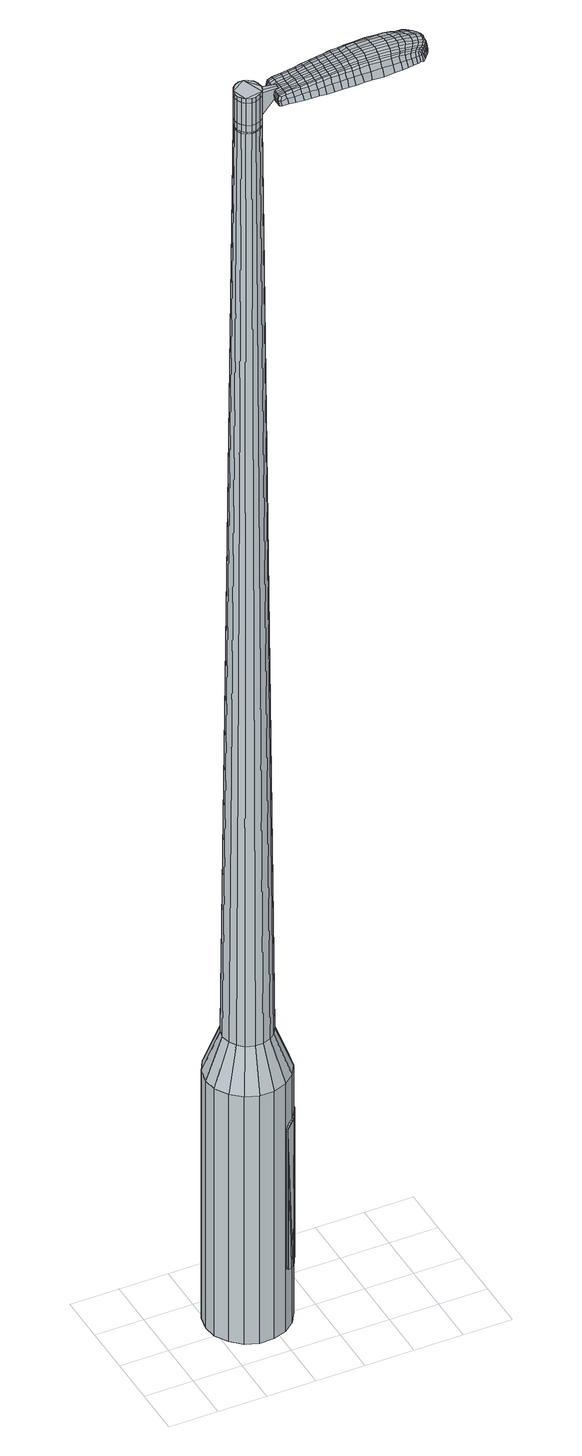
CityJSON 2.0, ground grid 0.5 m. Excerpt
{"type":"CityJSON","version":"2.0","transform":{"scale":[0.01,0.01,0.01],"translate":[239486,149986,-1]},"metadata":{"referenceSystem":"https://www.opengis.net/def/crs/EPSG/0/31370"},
"CityObjects":{
"object1":{"type":"GenericCityObject","attributes":{"cluster":783,"mean_distance_to_centroid":0.34,"new_centroid_x":239486.86,"new_centroid_y":149986.62,"mean_distance_to_camera":12.55,"H1":21.78,"H2":17.63,"Z_final":110.54,"cluster2":-1,"proj_x":239486.76,"proj_y":149993.76,"id_line":24024,"bearing_l":89.21,"distance":7.14,"orientation":"right","G_obj":359.21},"geometry":[{"type":"MultiSurface","lod":"2","boundaries":[[[0,1,2,3]],[[1,4,5,2]],[[4,6,7,5]],[[6,8,9,7]],[[8,10,11,9]],[[10,12,13,11]],[[12,14,15,13]],[[14,16,17,15]],[[16,18,19,17]],[[18,20,21,19]],[[20,22,23,21]],[[22,24,25,23]],[[24,26,27,25]],[[26,28,29,27]],[[28,30,31,29]],[[30,32,33,31]],[[32,34,35,33]],[[34,0,3,35]],[[36,37,38,39]],[[38,40,41,42]],[[41,43,42]],[[42,44,45,46]],[[45,47,46]],[[46,48,49,50]],[[49,51,50]],[[42,46,50,38]],[[50,52,39,38]],[[53,36,39]],[[2,5,7,35]],[[7,9,11,15]],[[11,13,15]],[[15,17,19,23]],[[19,21,23]],[[23,25,27,31]],[[27,29,31]],[[15,23,31,7]],[[31,33,35,7]],[[3,2,35]],[[1,0,54,55]],[[0,34,56,54]],[[34,32,57,56]],[[32,30,58,57]],[[30,28,59,58]],[[28,26,60,59]],[[26,24,61,60]],[[24,22,62,61]],[[22,20,63,62]],[[20,18,64,63]],[[18,16,65,64]],[[16,14,66,65]],[[14,12,67,66]],[[12,10,68,67]],[[10,8,69,68]],[[8,6,70,69]],[[6,4,71,70]],[[4,1,55,71]],[[55,54,72,73]],[[54,56,74,72]],[[56,57,75,74]],[[57,58,76,75]],[[58,59,77,76]],[[59,60,78,77]],[[60,61,79,78]],[[61,62,80,79]],[[62,63,81,80]],[[63,64,82,81]],[[64,65,83,82]],[[65,66,84,83]],[[66,67,85,84]],[[67,68,86,85]],[[68,69,87,86]],[[69,70,88,87]],[[70,71,89,88]],[[71,55,73,89]],[[90,91,92,93]],[[94,95,91,90]],[[96,97,95,94]],[[76,98,97,96]],[[99,100,98,76]],[[101,102,100,99]],[[79,103,102,101]],[[104,105,103,79]],[[81,106,105,104]],[[82,107,106,81]],[[83,108,107,82]],[[84,109,108,83]],[[110,111,109,84]],[[112,113,111,110]],[[114,115,113,112]],[[88,116,115,114]],[[117,118,116,88]],[[93,92,118,117]],[[119,120,121,122]],[[123,119,122,124]],[[125,123,124,126]],[[127,125,126,128]],[[129,127,128,130]],[[131,129,130,132]],[[133,131,132,134]],[[135,133,134,136]],[[137,135,136,138]],[[139,137,138,140]],[[141,139,140,142]],[[143,141,142,144]],[[145,143,144,146]],[[147,145,146,148]],[[149,147,148,150]],[[151,149,150,152]],[[73,72,90,93]],[[72,74,94,90]],[[74,75,96,94]],[[75,76,96]],[[77,99,76]],[[77,78,101,99]],[[78,79,101]],[[80,104,79]],[[80,81,104]],[[85,110,84]],[[85,86,112,110]],[[86,87,114,112]],[[87,88,114]],[[89,117,88]],[[89,73,93,117]],[[153,154,92,91]],[[154,155,118,92]],[[155,116,118]],[[156,115,116]],[[156,157,113,115]],[[157,158,111,113]],[[158,109,111]],[[159,105,106]],[[159,103,105]],[[160,102,103]],[[160,161,100,102]],[[161,98,100]],[[162,97,98]],[[162,163,95,97]],[[163,153,91,95]],[[39,52,151,164]],[[154,153,165,152]],[[53,39,164,120]],[[153,163,121,165]],[[36,53,120,119]],[[163,162,122,121]],[[37,36,119,123]],[[162,98,124,122]],[[38,37,123,125]],[[98,161,126,124]],[[40,38,125,127]],[[161,160,128,126]],[[41,40,127,129]],[[160,103,130,128]],[[43,41,129,131]],[[103,159,132,130]],[[42,43,131,133]],[[159,106,134,132]],[[44,42,133,135]],[[106,107,136,134]],[[45,44,135,137]],[[107,108,138,136]],[[47,45,137,139]],[[108,109,140,138]],[[46,47,139,141]],[[109,158,142,140]],[[48,46,141,143]],[[158,157,144,142]],[[49,48,143,145]],[[157,156,146,144]],[[51,49,145,147]],[[156,116,148,146]],[[50,51,147,149]],[[116,155,150,148]],[[52,50,149,151]],[[155,154,152,150]],[[151,152,166,167]],[[152,165,168,166]],[[165,121,169,168]],[[121,120,170,169]],[[120,164,171,170]],[[164,151,167,171]],[[172,173,174,175]],[[176,172,175,177]],[[172,176,178,179]],[[173,172,179,180]],[[181,182,183,184]],[[185,181,184,186]],[[181,185,187,188]],[[182,181,188,189]],[[190,191,192,193]],[[194,190,193,195]],[[190,194,196,197]],[[191,190,197,198]],[[199,200,201,202]],[[203,199,202,204]],[[199,203,205,206]],[[200,199,206,207]],[[208,209,210,211]],[[212,208,211,213]],[[208,212,214,215]],[[209,208,215,216]],[[217,218,219,220]],[[221,217,220,222]],[[217,221,223,224]],[[218,217,224,225]],[[226,227,228,229]],[[218,226,229,219]],[[226,218,225,230]],[[227,226,230,231]],[[232,233,234,235]],[[227,232,235,228]],[[232,227,231,236]],[[233,232,236,237]],[[238,176,177,239]],[[233,238,239,234]],[[238,233,237,240]],[[176,238,240,178]],[[241,242,243,244]],[[245,241,244,246]],[[241,245,247,248]],[[242,241,248,249]],[[250,251,252,253]],[[242,250,253,243]],[[250,242,249,254]],[[251,250,254,255]],[[256,257,258,259]],[[251,256,259,252]],[[256,251,255,260]],[[257,256,260,261]],[[262,263,264,265]],[[257,262,265,258]],[[262,257,261,266]],[[263,262,266,267]],[[268,173,180,269]],[[263,268,269,264]],[[268,263,267,270]],[[173,268,270,174]],[[271,272,273,274]],[[275,271,274,276]],[[271,275,277,278]],[[272,271,278,279]],[[280,281,282,283]],[[272,280,283,273]],[[280,272,279,284]],[[281,280,284,285]],[[286,287,288,289]],[[281,286,289,282]],[[286,281,285,290]],[[287,286,290,291]],[[292,185,186,293]],[[287,292,293,288]],[[292,287,291,294]],[[185,292,294,187]],[[295,296,297,298]],[[299,295,298,300]],[[295,299,301,302]],[[296,295,302,303]],[[304,305,306,307]],[[296,304,307,297]],[[304,296,303,308]],[[305,304,308,309]],[[310,311,312,313]],[[305,310,313,306]],[[310,305,309,314]],[[311,310,314,315]],[[316,317,318,319]],[[311,316,319,312]],[[316,311,315,320]],[[317,316,320,321]],[[322,182,189,323]],[[317,322,323,318]],[[322,317,321,324]],[[182,322,324,183]],[[325,211,210,326]],[[327,325,326,328]],[[325,327,329,330]],[[211,325,330,213]],[[331,327,328,332]],[[333,331,332,334]],[[331,333,335,336]],[[327,331,336,329]],[[337,333,334,338]],[[339,337,338,340]],[[337,339,341,342]],[[333,337,342,335]],[[343,339,340,344]],[[345,343,344,346]],[[343,345,347,348]],[[339,343,348,341]],[[349,345,346,350]],[[200,349,350,201]],[[349,200,207,351]],[[345,349,351,347]],[[352,353,198,197]],[[354,352,197,196]],[[352,354,355,356]],[[353,352,356,357]],[[358,359,357,356]],[[360,358,356,355]],[[358,360,361,362]],[[359,358,362,363]],[[364,365,363,362]],[[366,364,362,361]],[[364,366,367,368]],[[365,364,368,369]],[[370,371,369,368]],[[372,370,368,367]],[[370,372,205,203]],[[371,370,203,204]],[[373,374,375,376]],[[275,373,376,277]],[[373,275,276,377]],[[374,373,377,378]],[[379,194,195,380]],[[374,379,380,375]],[[379,374,378,381]],[[194,379,381,196]],[[382,383,384,385]],[[221,382,385,223]],[[382,221,222,386]],[[383,382,386,387]],[[388,389,390,391]],[[383,388,391,384]],[[388,383,387,392]],[[389,388,392,393]],[[394,191,198,395]],[[389,394,395,390]],[[394,389,393,396]],[[191,394,396,192]],[[397,398,399,400]],[[179,397,400,180]],[[397,179,178,401]],[[398,397,401,402]],[[403,404,405,406]],[[398,403,406,399]],[[403,398,402,407]],[[404,403,407,408]],[[409,202,201,410]],[[404,409,410,405]],[[409,404,408,411]],[[202,409,411,204]],[[412,413,414,415]],[[184,412,415,186]],[[412,184,183,416]],[[413,412,416,417]],[[418,206,205,419]],[[413,418,419,414]],[[418,413,417,420]],[[206,418,420,207]],[[421,422,423,424]],[[299,421,424,301]],[[421,299,300,425]],[[422,421,425,426]],[[427,212,213,428]],[[422,427,428,423]],[[427,422,426,429]],[[212,427,429,214]],[[430,431,432,433]],[[245,430,433,247]],[[430,245,246,434]],[[431,430,434,435]],[[436,437,438,439]],[[431,436,439,432]],[[436,431,435,440]],[[437,436,440,441]],[[442,209,216,443]],[[437,442,443,438]],[[442,437,441,444]],[[209,442,444,210]],[[445,446,435,434]],[[244,445,434,246]],[[445,244,243,447]],[[446,445,447,448]],[[449,450,441,440]],[[446,449,440,435]],[[449,446,448,451]],[[450,449,451,452]],[[453,326,210,444]],[[450,453,444,441]],[[453,450,452,454]],[[326,453,454,328]],[[455,456,457,458]],[[302,455,458,303]],[[455,302,301,424]],[[456,455,424,423]],[[459,330,329,460]],[[456,459,460,457]],[[459,456,423,428]],[[330,459,428,213]],[[461,462,448,447]],[[253,461,447,243]],[[461,253,252,463]],[[462,461,463,464]],[[465,466,452,451]],[[462,465,451,448]],[[465,462,464,467]],[[466,465,467,468]],[[469,332,328,454]],[[466,469,454,452]],[[469,466,468,470]],[[332,469,470,334]],[[471,472,473,474]],[[308,471,474,309]],[[471,308,303,458]],[[472,471,458,457]],[[475,336,335,476]],[[472,475,476,473]],[[475,472,457,460]],[[336,475,460,329]],[[477,478,464,463]],[[259,477,463,252]],[[477,259,258,479]],[[478,477,479,480]],[[481,482,468,467]],[[478,481,467,464]],[[481,478,480,483]],[[482,481,483,484]],[[485,338,334,470]],[[482,485,470,468]],[[485,482,484,486]],[[338,485,486,340]],[[487,488,489,490]],[[314,487,490,315]],[[487,314,309,474]],[[488,487,474,473]],[[491,342,341,492]],[[488,491,492,489]],[[491,488,473,476]],[[342,491,476,335]],[[493,494,480,479]],[[265,493,479,258]],[[493,265,264,495]],[[494,493,495,496]],[[497,498,484,483]],[[494,497,483,480]],[[497,494,496,499]],[[498,497,499,500]],[[501,344,340,486]],[[498,501,486,484]],[[501,498,500,502]],[[344,501,502,346]],[[503,504,505,506]],[[320,503,506,321]],[[503,320,315,490]],[[504,503,490,489]],[[507,348,347,508]],[[504,507,508,505]],[[507,504,489,492]],[[348,507,492,341]],[[509,510,496,495]],[[269,509,495,264]],[[509,269,180,400]],[[510,509,400,399]],[[511,512,500,499]],[[510,511,499,496]],[[511,510,399,406]],[[512,511,406,405]],[[513,350,346,502]],[[512,513,502,500]],[[513,512,405,410]],[[350,513,410,201]],[[514,515,417,416]],[[324,514,416,183]],[[514,324,321,506]],[[515,514,506,505]],[[516,351,207,420]],[[515,516,420,417]],[[516,515,505,508]],[[351,516,508,347]],[[517,518,378,377]],[[274,517,377,276]],[[517,274,273,519]],[[518,517,519,520]],[[521,354,196,381]],[[518,521,381,378]],[[521,518,520,522]],[[354,521,522,355]],[[523,524,525,526]],[[224,523,526,225]],[[523,224,223,385]],[[524,523,385,384]],[[527,528,529,530]],[[524,527,530,525]],[[527,524,384,391]],[[528,527,391,390]],[[531,353,357,532]],[[528,531,532,529]],[[531,528,390,395]],[[353,531,395,198]],[[533,534,520,519]],[[283,533,519,273]],[[533,283,282,535]],[[534,533,535,536]],[[537,360,355,522]],[[534,537,522,520]],[[537,534,536,538]],[[360,537,538,361]],[[539,540,541,542]],[[230,539,542,231]],[[539,230,225,526]],[[540,539,526,525]],[[543,544,545,546]],[[540,543,546,541]],[[543,540,525,530]],[[544,543,530,529]],[[547,359,363,548]],[[544,547,548,545]],[[547,544,529,532]],[[359,547,532,357]],[[549,550,536,535]],[[289,549,535,282]],[[549,289,288,551]],[[550,549,551,552]],[[553,366,361,538]],[[550,553,538,536]],[[553,550,552,554]],[[366,553,554,367]],[[555,556,557,558]],[[236,555,558,237]],[[555,236,231,542]],[[556,555,542,541]],[[559,560,561,562]],[[556,559,562,557]],[[559,556,541,546]],[[560,559,546,545]],[[563,365,369,564]],[[560,563,564,561]],[[563,560,545,548]],[[365,563,548,363]],[[565,566,552,551]],[[293,565,551,288]],[[565,293,186,415]],[[566,565,415,414]],[[567,372,367,554]],[[566,567,554,552]],[[567,566,414,419]],[[372,567,419,205]],[[568,569,402,401]],[[240,568,401,178]],[[568,240,237,558]],[[569,568,558,557]],[[570,571,408,407]],[[569,570,407,402]],[[570,569,557,562]],[[571,570,562,561]],[[572,371,204,411]],[[571,572,411,408]],[[572,571,561,564]],[[371,572,564,369]],[[573,574,575,576]],[[576,575,577,578]],[[579,577,575,580]],[[580,575,574,581]],[[582,583,584,585]],[[585,584,586,587]],[[588,586,584,589]],[[589,584,583,590]],[[591,592,593,594]],[[594,593,595,596]],[[597,595,593,598]],[[598,593,592,599]],[[600,601,602,603]],[[603,602,604,605]],[[606,604,602,607]],[[607,602,601,608]],[[609,610,611,612]],[[612,611,613,614]],[[615,613,611,616]],[[616,611,610,617]],[[618,619,620,621]],[[621,620,622,623]],[[624,622,620,625]],[[625,620,619,626]],[[627,628,629,630]],[[630,629,619,618]],[[626,619,629,631]],[[631,629,628,632]],[[633,634,635,636]],[[636,635,628,627]],[[632,628,635,637]],[[637,635,634,638]],[[578,577,639,640]],[[640,639,634,633]],[[638,634,639,641]],[[641,639,577,579]],[[642,643,644,645]],[[645,644,646,647]],[[648,646,644,649]],[[649,644,643,650]],[[651,652,653,654]],[[654,653,643,642]],[[650,643,653,655]],[[655,653,652,656]],[[657,658,659,660]],[[660,659,652,651]],[[656,652,659,661]],[[661,659,658,662]],[[663,664,665,666]],[[666,665,658,657]],[[662,658,665,667]],[[667,665,664,668]],[[581,574,669,670]],[[670,669,664,663]],[[668,664,669,671]],[[671,669,574,573]],[[672,673,674,675]],[[675,674,676,677]],[[678,676,674,679]],[[679,674,673,680]],[[681,682,683,684]],[[684,683,673,672]],[[680,673,683,685]],[[685,683,682,686]],[[687,688,689,690]],[[690,689,682,681]],[[686,682,689,691]],[[691,689,688,692]],[[587,586,693,694]],[[694,693,688,687]],[[692,688,693,695]],[[695,693,586,588]],[[696,697,698,699]],[[699,698,700,701]],[[702,700,698,703]],[[703,698,697,704]],[[705,706,707,708]],[[708,707,697,696]],[[704,697,707,709]],[[709,707,706,710]],[[711,712,713,714]],[[714,713,706,705]],[[710,706,713,715]],[[715,713,712,716]],[[717,718,719,720]],[[720,719,712,711]],[[716,712,719,721]],[[721,719,718,722]],[[590,583,723,724]],[[724,723,718,717]],[[722,718,723,725]],[[725,723,583,582]],[[609,612,726,727]],[[727,726,728,729]],[[730,728,726,731]],[[731,726,612,614]],[[729,728,732,733]],[[733,732,734,735]],[[736,734,732,737]],[[737,732,728,730]],[[735,734,738,739]],[[739,738,740,741]],[[742,740,738,743]],[[743,738,734,736]],[[741,740,744,745]],[[745,744,746,747]],[[748,746,744,749]],[[749,744,740,742]],[[747,746,750,751]],[[751,750,601,600]],[[608,601,750,752]],[[752,750,746,748]],[[599,753,754,598]],[[598,754,755,597]],[[756,755,754,757]],[[757,754,753,758]],[[758,759,760,757]],[[757,760,761,756]],[[762,761,760,763]],[[763,760,759,764]],[[764,765,766,763]],[[763,766,767,762]],[[768,767,766,769]],[[769,766,765,770]],[[770,771,772,769]],[[769,772,773,768]],[[606,773,772,604]],[[604,772,771,605]],[[774,775,776,777]],[[777,776,676,678]],[[677,676,776,778]],[[778,776,775,779]],[[596,595,780,781]],[[781,780,775,774]],[[779,775,780,782]],[[782,780,595,597]],[[783,784,785,786]],[[786,785,622,624]],[[623,622,785,787]],[[787,785,784,788]],[[789,790,791,792]],[[792,791,784,783]],[[788,784,791,793]],[[793,791,790,794]],[[599,592,795,796]],[[796,795,790,789]],[[794,790,795,797]],[[797,795,592,591]],[[798,799,800,801]],[[801,800,580,581]],[[579,580,800,802]],[[802,800,799,803]],[[804,805,806,807]],[[807,806,799,798]],[[803,799,806,808]],[[808,806,805,809]],[[600,603,810,811]],[[811,810,805,804]],[[809,805,810,812]],[[812,810,603,605]],[[813,814,815,816]],[[816,815,585,587]],[[582,585,815,817]],[[817,815,814,818]],[[606,607,819,820]],[[820,819,814,813]],[[818,814,819,821]],[[821,819,607,608]],[[822,823,824,825]],[[825,824,700,702]],[[701,700,824,826]],[[826,824,823,827]],[[614,613,828,829]],[[829,828,823,822]],[[827,823,828,830]],[[830,828,613,615]],[[831,832,646,648]],[[647,646,832,833]],[[833,832,834]],[[835,836,837,838]],[[838,837,832,831]],[[834,832,837,839]],[[839,837,836,840]],[[617,610,841,842]],[[842,841,836,835]],[[840,836,841,843]],[[843,841,610,609]],[[834,844,845,833]],[[833,845,645,647]],[[642,645,845,846]],[[845,844,846]],[[840,847,848,839]],[[839,848,844,834]],[[846,844,848,849]],[[849,848,847,850]],[[609,727,851,843]],[[843,851,847,840]],[[850,847,851,852]],[[852,851,727,729]],[[853,854,855,856]],[[856,855,703,704]],[[702,703,855,825]],[[825,855,854,822]],[[730,731,857,858]],[[858,857,854,853]],[[822,854,857,829]],[[829,857,731,614]],[[859,860,846]],[[846,860,654,642]],[[651,654,860,861]],[[861,860,859,862]],[[850,863,864,849]],[[849,864,859,846]],[[862,859,864,865]],[[865,864,863,866]],[[729,733,867,852]],[[852,867,863,850]],[[866,863,867,868]],[[868,867,733,735]],[[869,870,871,872]],[[872,871,709,710]],[[704,709,871,856]],[[856,871,870,853]],[[736,737,873,874]],[[874,873,870,869]],[[853,870,873,858]],[[858,873,737,730]],[[862,875,876,861]],[[861,876,660,651]],[[657,660,876,877]],[[877,876,875,878]],[[866,879,880,865]],[[865,880,875,862]],[[878,875,880,881]],[[881,880,879,882]],[[735,739,883,868]],[[868,883,879,866]],[[882,879,883,884]],[[884,883,739,741]],[[885,886,887,888]],[[888,887,715,716]],[[710,715,887,872]],[[872,887,886,869]],[[742,743,889,890]],[[890,889,886,885]],[[869,886,889,874]],[[874,889,743,736]],[[878,891,892,877]],[[877,892,666,657]],[[663,666,892,893]],[[893,892,891,894]],[[882,895,896,881]],[[881,896,891,878]],[[894,891,896,897]],[[897,896,895,898]],[[741,745,899,884]],[[884,899,895,882]],[[898,895,899,900]],[[900,899,745,747]],[[901,902,903,904]],[[904,903,721,722]],[[716,721,903,888]],[[888,903,902,885]],[[748,749,905,906]],[[906,905,902,901]],[[885,902,905,890]],[[890,905,749,742]],[[894,907,908,893]],[[893,908,670,663]],[[581,670,908,801]],[[801,908,907,798]],[[898,909,910,897]],[[897,910,907,894]],[[798,907,910,807]],[[807,910,909,804]],[[747,751,911,900]],[[900,911,909,898]],[[804,909,911,811]],[[811,911,751,600]],[[818,912,913,817]],[[817,913,725,582]],[[722,725,913,904]],[[904,913,912,901]],[[608,752,914,821]],[[821,914,912,818]],[[901,912,914,906]],[[906,914,752,748]],[[779,915,916,778]],[[778,916,675,677]],[[672,675,916,917]],[[917,916,915,918]],[[597,755,919,782]],[[782,919,915,779]],[[918,915,919,920]],[[920,919,755,756]],[[921,922,923,924]],[[924,923,625,626]],[[624,625,923,786]],[[786,923,922,783]],[[925,926,927,928]],[[928,927,922,921]],[[783,922,927,792]],[[792,927,926,789]],[[758,753,929,930]],[[930,929,926,925]],[[789,926,929,796]],[[796,929,753,599]],[[918,931,932,917]],[[917,932,684,672]],[[681,684,932,933]],[[933,932,931,934]],[[756,761,935,920]],[[920,935,931,918]],[[934,931,935,936]],[[936,935,761,762]],[[937,938,939,940]],[[940,939,631,632]],[[626,631,939,924]],[[924,939,938,921]],[[941,942,943,944]],[[944,943,938,937]],[[921,938,943,928]],[[928,943,942,925]],[[764,759,945,946]],[[946,945,942,941]],[[925,942,945,930]],[[930,945,759,758]],[[934,947,948,933]],[[933,948,690,681]],[[687,690,948,949]],[[949,948,947,950]],[[762,767,951,936]],[[936,951,947,934]],[[950,947,951,952]],[[952,951,767,768]],[[953,954,955,956]],[[956,955,637,638]],[[632,637,955,940]],[[940,955,954,937]],[[957,958,959,960]],[[960,959,954,953]],[[937,954,959,944]],[[944,959,958,941]],[[770,765,961,962]],[[962,961,958,957]],[[941,958,961,946]],[[946,961,765,764]],[[950,963,964,949]],[[949,964,694,687]],[[587,694,964,816]],[[816,964,963,813]],[[768,773,965,952]],[[952,965,963,950]],[[813,963,965,820]],[[820,965,773,606]],[[803,966,967,802]],[[802,967,641,579]],[[638,641,967,956]],[[956,967,966,953]],[[809,968,969,808]],[[808,969,966,803]],[[953,966,969,960]],[[960,969,968,957]],[[605,771,970,812]],[[812,970,968,809]],[[957,968,970,962]],[[962,970,771,770]],[[573,576,175,174]],[[576,578,177,175]],[[588,589,188,187]],[[589,590,189,188]],[[591,594,193,192]],[[594,596,195,193]],[[615,616,215,214]],[[616,617,216,215]],[[618,621,220,219]],[[621,623,222,220]],[[627,630,229,228]],[[630,618,219,229]],[[633,636,235,234]],[[636,627,228,235]],[[578,640,239,177]],[[640,633,234,239]],[[648,649,248,247]],[[649,650,249,248]],[[650,655,254,249]],[[655,656,255,254]],[[656,661,260,255]],[[661,662,261,260]],[[662,667,266,261]],[[667,668,267,266]],[[668,671,270,267]],[[671,573,174,270]],[[678,679,278,277]],[[679,680,279,278]],[[680,685,284,279]],[[685,686,285,284]],[[686,691,290,285]],[[691,692,291,290]],[[692,695,294,291]],[[695,588,187,294]],[[696,699,298,297]],[[699,701,300,298]],[[705,708,307,306]],[[708,696,297,307]],[[711,714,313,312]],[[714,705,306,313]],[[717,720,319,318]],[[720,711,312,319]],[[590,724,323,189]],[[724,717,318,323]],[[774,777,376,375]],[[777,678,277,376]],[[596,781,380,195]],[[781,774,375,380]],[[623,787,386,222]],[[787,788,387,386]],[[788,793,392,387]],[[793,794,393,392]],[[794,797,396,393]],[[797,591,192,396]],[[701,826,425,300]],[[826,827,426,425]],[[827,830,429,426]],[[830,615,214,429]],[[831,433,432]],[[831,648,247,433]],[[835,838,439,438]],[[838,831,432,439]],[[617,842,443,216]],[[842,835,438,443]],[[971,972,973,974]],[[975,976,974,973]],[[977,978,979,980]],[[981,982,983,984]],[[972,985,986,973]],[[987,975,973,986]],[[988,977,980,989]],[[990,991,982,981]],[[985,992,993,986]],[[993,994,987,986]],[[995,988,989,996]],[[997,991,990,998]],[[992,999,1000,993]],[[1000,1001,994,993]],[[1002,995,996,1003]],[[1004,997,998,1005]],[[1006,1007,1008,1009]],[[1010,1011,1007,1006]],[[1010,1012,1013,1011]],[[1012,1014,1015,1013]],[[1016,1017,1018,1019]],[[1020,1021,1017,1016]],[[1022,1023,1021,1020]],[[1024,1025,1023,1022]],[[1019,1008,1007,1016]],[[1016,1007,1011,1020]],[[1011,1013,1022,1020]],[[1013,1015,1024,1022]],[[980,979,976,975]],[[989,980,975,987]],[[994,996,989,987]],[[1001,1003,996,994]],[[981,984,978,977]],[[990,981,977,988]],[[998,990,988,995]],[[1005,998,995,1002]],[[982,1006,1009,983]],[[991,1010,1006,982]],[[1012,1010,991,997]],[[1014,1012,997,1004]],[[1026,1027,1028,1029]],[[1028,1030,1031,1032]],[[1028,1032,1033,1034]],[[1028,1034,1029]],[[1035,1026,1029,1036]],[[1037,1036,1029,1038]],[[1039,1038,1029]],[[1040,1028,1027,1041]],[[1042,1040,1041,1043]],[[1044,1042,1043,1045]],[[1046,1044,1045,1047]],[[1048,1046,1047,1049]],[[1049,1050,1051,1052]],[[1049,1052,1053,1054]],[[1049,1054,1055,1056]],[[1055,1057,1058,1059]],[[1055,1059,1060,1061]],[[1055,1061,1056]],[[1049,1056,1048]],[[1062,1063,1027,1026]],[[1064,1065,1030,1028]],[[1066,1067,1039,1029]],[[1063,1068,1041,1027]],[[1069,1064,1028,1040]],[[1068,1070,1043,1041]],[[1071,1069,1040,1042]],[[1070,1072,1045,1043]],[[1073,1071,1042,1044]],[[1072,1074,1047,1045]],[[1075,1073,1044,1046]],[[1074,1076,1049,1047]],[[1077,1075,1046,1048]],[[1076,1078,1050,1049]],[[1079,1080,1057,1055]],[[1081,1077,1048,1056]],[[1051,1050,1078,1082]],[[1052,1051,1082,1083]],[[1053,1052,1083,1084]],[[1054,1053,1084,1085]],[[1055,1054,1085,1079]],[[1086,1062,1026,1035]],[[1087,1086,1035,1036]],[[1088,1087,1036,1037]],[[1089,1088,1037,1038]],[[1067,1089,1038,1039]],[[1031,1030,1065,1090]],[[1058,1057,1080,1091]],[[1032,1031,1090,1092]],[[1033,1032,1092,1093]],[[1034,1033,1093,1094]],[[1029,1034,1094,1066]],[[1059,1058,1091,1095]],[[1060,1059,1095,1096]],[[1061,1060,1096,1097]],[[1056,1061,1097,1081]]]}]}
},
"vertices":[
[130,63,384],[127,48,384],[127,48,96],[130,63,96],[119,36,384],[119,36,96],[108,27,384],[108,27,96],[94,22,384],[94,22,96],[79,22,384],[79,22,96],[66,27,384],[66,27,96],[55,37,384],[55,37,96],[47,50,384],[47,50,96],[45,64,384],[45,64,96],[48,79,384],[48,79,96],[55,91,384],[55,91,96],[67,100,384],[67,100,96],[81,105,384],[81,105,96],[95,105,384],[95,105,96],[109,100,384],[109,100,96],[120,90,384],[120,90,96],[127,77,384],[127,77,96],[98,72,1524],[94,75,1524],[90,77,1524],[101,63,1524],[85,77,1524],[81,75,1524],[75,68,1524],[77,72,1524],[74,64,1524],[75,59,1524],[80,52,1524],[77,55,1524],[85,50,1524],[89,50,1524],[98,55,1524],[94,52,1524],[100,59,1524],[100,68,1524],[113,63,429],[111,55,429],[111,72,429],[107,79,429],[100,85,429],[92,88,429],[83,88,429],[75,85,429],[68,80,429],[64,72,429],[62,64,429],[64,55,429],[68,48,429],[74,42,429],[83,39,429],[91,39,429],[100,42,429],[106,47,429],[101,63,1483],[100,59,1483],[100,68,1483],[98,72,1483],[94,75,1483],[90,77,1483],[85,77,1483],[81,75,1483],[77,72,1483],[75,68,1483],[74,64,1483],[75,59,1483],[77,55,1483],[80,52,1483],[85,50,1483],[89,50,1483],[94,52,1483],[98,55,1483],[100,63,1483],[100,63,1485],[99,59,1485],[99,59,1483],[99,68,1483],[99,68,1485],[97,72,1483],[97,72,1485],[94,75,1485],[90,76,1483],[90,76,1485],[85,76,1483],[85,76,1485],[81,75,1485],[78,72,1483],[78,72,1485],[75,68,1485],[74,64,1485],[75,59,1485],[77,55,1485],[81,52,1483],[81,52,1485],[85,51,1483],[85,51,1485],[89,51,1483],[89,51,1485],[94,52,1485],[97,55,1483],[97,55,1485],[98,72,1519],[100,68,1519],[100,68,1493],[98,72,1493],[94,75,1519],[94,75,1493],[90,77,1519],[90,77,1493],[85,77,1519],[85,77,1493],[81,75,1519],[81,75,1493],[77,72,1519],[77,72,1493],[75,68,1519],[75,68,1493],[74,64,1519],[74,64,1493],[75,59,1519],[75,59,1493],[77,55,1519],[77,55,1493],[80,52,1519],[80,52,1493],[85,50,1519],[85,50,1493],[89,50,1519],[89,50,1493],[94,52,1519],[94,52,1493],[98,55,1519],[98,55,1493],[100,59,1519],[100,59,1493],[101,63,1485],[100,59,1485],[98,55,1485],[89,50,1485],[85,50,1485],[80,52,1485],[77,72,1485],[85,77,1485],[90,77,1485],[98,72,1485],[100,68,1485],[101,63,1519],[101,63,1493],[119,60,1513],[119,60,1518],[119,63,1513],[120,66,1513],[120,66,1518],[119,63,1518],[193,42,1519],[186,43,1518],[187,41,1509],[195,41,1510],[202,42,1519],[203,41,1510],[201,44,1526],[192,44,1525],[185,44,1525],[194,81,1519],[187,81,1518],[186,79,1525],[193,79,1525],[203,81,1519],[202,80,1526],[204,83,1510],[195,83,1510],[188,82,1509],[267,62,1519],[267,59,1519],[268,59,1513],[268,62,1513],[266,67,1519],[267,67,1513],[265,66,1524],[266,62,1524],[265,59,1524],[193,63,1530],[186,63,1529],[186,60,1529],[193,60,1530],[202,63,1531],[202,60,1531],[202,67,1530],[193,67,1530],[186,67,1529],[112,64,1512],[112,62,1512],[114,62,1517],[114,64,1517],[112,67,1512],[114,67,1517],[113,68,1506],[113,64,1506],[113,62,1506],[252,43,1519],[249,43,1519],[250,41,1512],[253,42,1512],[255,44,1518],[256,42,1512],[254,44,1522],[252,44,1523],[249,44,1524],[244,42,1519],[239,42,1519],[240,40,1512],[245,41,1512],[244,44,1524],[238,43,1525],[233,42,1519],[225,42,1519],[226,40,1511],[234,40,1511],[232,43,1526],[224,43,1526],[214,42,1519],[215,40,1510],[213,43,1526],[120,48,1513],[127,47,1513],[126,48,1518],[119,49,1517],[114,48,1512],[115,49,1516],[115,48,1506],[121,47,1507],[128,46,1507],[135,47,1514],[142,46,1515],[141,47,1520],[134,48,1519],[136,45,1507],[143,45,1507],[150,45,1515],[157,45,1516],[156,46,1522],[149,47,1521],[151,44,1508],[158,43,1508],[164,44,1517],[172,44,1517],[171,45,1524],[164,46,1523],[166,43,1508],[173,42,1509],[179,43,1518],[178,45,1524],[180,42,1509],[254,79,1519],[251,79,1519],[250,78,1524],[254,77,1523],[256,78,1518],[256,77,1522],[257,79,1512],[255,80,1512],[251,81,1512],[246,80,1519],[240,80,1519],[239,79,1525],[245,78,1524],[247,81,1512],[241,82,1512],[234,81,1519],[226,81,1519],[225,80,1526],[233,79,1526],[235,82,1511],[227,82,1511],[214,81,1519],[214,80,1526],[216,83,1510],[120,78,1513],[128,78,1513],[129,80,1507],[121,79,1507],[115,77,1512],[115,78,1506],[116,77,1516],[120,77,1517],[127,77,1518],[135,79,1514],[143,79,1515],[144,80,1507],[136,80,1507],[134,77,1519],[142,78,1520],[150,79,1515],[158,80,1516],[159,81,1508],[151,81,1508],[149,78,1521],[157,78,1522],[165,80,1517],[172,80,1517],[174,82,1509],[166,81,1508],[164,79,1523],[171,79,1524],[180,81,1518],[181,82,1509],[179,79,1524],[119,64,1519],[119,62,1519],[126,64,1520],[126,61,1520],[126,67,1520],[119,67,1519],[134,64,1522],[134,61,1522],[141,64,1523],[141,61,1523],[141,67,1523],[134,67,1521],[149,64,1524],[149,61,1524],[156,64,1525],[156,61,1525],[156,67,1525],[149,67,1524],[164,64,1526],[164,61,1526],[171,64,1527],[171,61,1527],[171,67,1527],[164,67,1526],[178,64,1528],[178,60,1528],[178,67,1528],[263,63,1527],[262,59,1527],[262,67,1526],[257,67,1527],[258,63,1528],[258,59,1528],[252,63,1529],[252,59,1529],[251,67,1528],[244,67,1530],[244,63,1530],[244,59,1530],[237,63,1531],[237,59,1531],[237,67,1530],[228,67,1531],[228,63,1531],[228,59,1531],[215,63,1531],[215,60,1531],[215,67,1531],[258,77,1518],[261,75,1519],[261,76,1513],[259,78,1513],[257,76,1523],[259,74,1523],[264,71,1519],[264,71,1513],[262,71,1524],[257,45,1518],[259,46,1518],[258,47,1523],[256,45,1523],[258,43,1513],[260,45,1513],[262,49,1519],[264,52,1519],[263,52,1524],[261,49,1523],[263,48,1513],[265,51,1513],[266,55,1519],[265,55,1524],[267,55,1513],[192,46,1528],[192,48,1528],[185,48,1528],[185,46,1527],[201,45,1528],[201,47,1529],[193,50,1529],[193,54,1530],[185,54,1529],[185,51,1528],[201,50,1529],[202,53,1530],[193,57,1530],[186,57,1529],[202,56,1531],[193,78,1528],[193,76,1529],[202,76,1529],[202,78,1528],[186,78,1527],[186,75,1528],[193,72,1529],[202,72,1530],[186,71,1528],[113,76,1512],[113,74,1512],[114,74,1517],[114,76,1517],[114,77,1506],[113,75,1506],[113,71,1512],[114,71,1517],[113,72,1506],[112,50,1512],[112,51,1512],[113,51,1506],[113,49,1506],[113,50,1517],[113,52,1517],[112,54,1512],[112,56,1512],[113,56,1506],[113,53,1506],[113,54,1517],[113,57,1517],[112,59,1512],[113,59,1506],[113,59,1517],[119,50,1519],[119,52,1519],[126,50,1520],[126,51,1520],[119,54,1519],[119,56,1519],[126,54,1520],[126,56,1520],[119,59,1519],[126,59,1520],[119,76,1519],[119,74,1519],[127,74,1520],[127,76,1520],[119,71,1519],[127,71,1520],[134,49,1521],[134,51,1521],[141,49,1522],[141,50,1522],[134,53,1521],[134,56,1521],[141,53,1522],[141,56,1523],[134,59,1522],[141,58,1523],[134,76,1521],[134,74,1521],[142,74,1522],[142,76,1522],[134,71,1521],[141,71,1522],[149,48,1523],[149,50,1523],[156,48,1524],[156,50,1524],[149,53,1523],[149,55,1524],[156,52,1525],[156,55,1525],[149,58,1524],[156,58,1525],[149,77,1523],[149,74,1523],[156,75,1524],[156,77,1524],[149,71,1524],[156,71,1525],[163,47,1525],[163,49,1525],[171,47,1526],[171,49,1526],[163,52,1526],[163,55,1526],[171,51,1527],[171,54,1527],[163,58,1526],[171,58,1527],[164,77,1525],[164,75,1525],[171,75,1526],[171,77,1526],[164,71,1526],[171,71,1527],[178,46,1527],[178,48,1527],[178,51,1527],[178,54,1528],[178,57,1528],[178,78,1527],[178,75,1527],[178,71,1528],[255,76,1525],[257,74,1525],[251,77,1526],[253,75,1526],[259,71,1526],[255,71,1527],[253,45,1525],[256,47,1525],[252,47,1526],[250,45,1525],[258,49,1525],[260,52,1526],[256,52,1527],[254,49,1526],[262,55,1526],[257,55,1527],[246,77,1526],[247,75,1527],[240,78,1527],[241,75,1528],[249,71,1528],[243,72,1529],[245,45,1526],[246,46,1527],[240,46,1528],[239,45,1527],[248,49,1527],[250,52,1528],[243,52,1529],[241,49,1528],[251,55,1528],[244,55,1530],[234,78,1528],[234,76,1529],[225,78,1528],[226,76,1529],[236,72,1529],[227,72,1530],[233,44,1528],[234,46,1528],[225,46,1529],[224,44,1528],[235,49,1529],[236,52,1530],[227,52,1530],[226,49,1530],[237,56,1530],[227,56,1531],[214,78,1529],[214,76,1529],[215,72,1530],[213,45,1528],[213,47,1529],[214,49,1530],[214,53,1530],[215,56,1531],[188,43,1509],[186,45,1518],[193,44,1518],[195,43,1509],[202,44,1519],[203,43,1510],[201,46,1525],[192,46,1525],[185,46,1525],[186,77,1525],[187,79,1518],[194,79,1518],[193,78,1525],[203,79,1519],[202,78,1525],[204,81,1510],[195,81,1509],[188,80,1509],[266,59,1513],[265,59,1519],[265,62,1519],[266,62,1513],[264,66,1519],[265,66,1513],[263,66,1524],[263,62,1524],[263,59,1524],[186,60,1528],[186,63,1528],[193,63,1529],[193,60,1529],[202,63,1529],[202,60,1529],[202,67,1529],[193,67,1529],[186,67,1528],[115,62,1516],[115,62,1512],[115,64,1512],[116,64,1516],[115,67,1512],[116,67,1516],[116,68,1506],[116,64,1506],[115,62,1506],[250,43,1512],[249,45,1519],[252,45,1518],[253,44,1512],[254,45,1518],[255,44,1512],[254,46,1522],[252,46,1523],[249,46,1523],[240,42,1512],[239,44,1519],[244,44,1519],[245,43,1512],[244,45,1524],[238,45,1525],[226,42,1511],[225,44,1519],[233,44,1519],[234,42,1511],[232,45,1525],[224,45,1526],[214,44,1519],[215,42,1510],[213,45,1526],[127,50,1518],[127,49,1513],[120,50,1513],[119,51,1517],[115,50,1512],[116,51,1515],[116,49,1506],[121,49,1506],[128,48,1507],[142,49,1520],[142,48,1514],[135,49,1514],[134,50,1519],[136,47,1507],[143,47,1507],[156,48,1522],[157,47,1516],[150,47,1515],[149,49,1521],[151,46,1508],[158,45,1508],[171,47,1523],[172,46,1517],[165,46,1516],[164,48,1522],[166,45,1508],[173,44,1508],[179,45,1517],[178,47,1524],[180,44,1509],[250,76,1523],[250,77,1519],[253,77,1518],[253,76,1523],[255,76,1518],[255,75,1522],[256,78,1512],[254,78,1512],[251,79,1512],[239,77,1525],[240,78,1519],[245,78,1519],[245,77,1524],[246,79,1512],[241,80,1512],[225,78,1526],[226,79,1519],[234,79,1519],[233,77,1525],[235,80,1511],[227,80,1511],[214,79,1519],[214,78,1526],[216,81,1510],[129,78,1507],[128,76,1513],[120,76,1513],[121,77,1506],[115,76,1512],[116,77,1506],[116,75,1515],[120,75,1517],[127,75,1518],[144,78,1507],[143,77,1514],[135,77,1514],[136,78,1507],[135,76,1519],[142,76,1520],[159,79,1508],[158,78,1516],[150,77,1515],[152,79,1508],[150,76,1521],[157,76,1522],[174,80,1508],[173,78,1517],[165,78,1516],[166,79,1508],[164,77,1522],[172,77,1523],[180,79,1517],[181,80,1509],[179,77,1524],[120,64,1518],[120,62,1518],[127,64,1519],[127,61,1519],[127,67,1519],[120,67,1518],[134,64,1520],[134,61,1520],[142,64,1521],[142,61,1521],[142,67,1521],[135,67,1520],[149,64,1523],[149,61,1523],[157,64,1524],[157,61,1524],[157,67,1524],[149,67,1523],[164,64,1525],[164,61,1525],[172,64,1526],[171,61,1526],[172,67,1526],[164,67,1525],[179,63,1527],[179,60,1527],[179,67,1527],[261,59,1526],[261,62,1526],[260,66,1525],[256,66,1526],[257,62,1526],[257,59,1526],[251,59,1528],[251,63,1528],[250,66,1527],[243,66,1528],[244,63,1529],[244,59,1529],[237,59,1530],[237,63,1530],[236,67,1529],[228,67,1530],[228,63,1530],[228,60,1530],[215,60,1530],[215,63,1530],[215,67,1530],[260,75,1513],[259,74,1518],[257,76,1518],[258,77,1512],[256,75,1523],[258,73,1523],[262,70,1519],[262,71,1513],[260,70,1523],[257,48,1523],[258,48,1518],[256,46,1518],[255,47,1523],[257,45,1512],[259,47,1512],[261,53,1523],[263,53,1519],[260,50,1519],[259,50,1523],[261,49,1513],[263,52,1513],[264,56,1519],[263,56,1524],[265,56,1513],[186,48,1527],[193,48,1527],[192,47,1527],[185,47,1526],[201,47,1527],[201,48,1528],[186,54,1528],[193,54,1528],[193,51,1528],[186,51,1527],[202,50,1528],[202,54,1529],[193,57,1529],[186,57,1528],[202,57,1529],[202,75,1528],[193,75,1527],[193,77,1527],[202,77,1527],[186,76,1526],[186,75,1527],[193,71,1528],[202,71,1528],[186,71,1527],[116,74,1516],[115,74,1512],[115,75,1512],[116,75,1516],[115,76,1506],[116,75,1506],[115,71,1512],[116,71,1516],[116,71,1506],[115,50,1506],[114,51,1512],[115,51,1516],[115,52,1516],[115,56,1506],[114,56,1512],[114,54,1512],[115,53,1506],[115,54,1516],[115,57,1516],[115,59,1512],[115,59,1506],[115,59,1516],[120,52,1518],[120,51,1518],[127,51,1519],[120,57,1518],[120,54,1518],[127,54,1519],[127,56,1519],[120,59,1518],[127,59,1519],[127,74,1519],[120,74,1518],[120,75,1518],[127,75,1519],[120,70,1518],[127,71,1519],[134,51,1520],[134,50,1520],[142,50,1521],[142,51,1521],[134,56,1520],[134,53,1520],[142,53,1521],[142,56,1521],[134,59,1520],[142,58,1521],[142,74,1521],[135,74,1520],[135,75,1520],[142,75,1521],[135,71,1520],[142,71,1521],[149,50,1522],[149,49,1522],[156,49,1523],[156,50,1523],[149,56,1522],[149,53,1522],[157,52,1523],[157,55,1524],[149,58,1523],[157,58,1524],[157,74,1523],[150,74,1522],[150,75,1522],[157,76,1523],[149,71,1522],[157,71,1523],[164,50,1524],[164,49,1524],[171,48,1525],[171,49,1525],[164,55,1525],[164,52,1524],[171,52,1525],[171,55,1526],[164,58,1525],[171,58,1526],[172,75,1525],[164,74,1524],[164,76,1524],[172,76,1525],[164,71,1524],[172,71,1525],[178,49,1526],[178,48,1526],[179,54,1527],[178,51,1526],[179,57,1527],[179,75,1526],[179,76,1526],[179,71,1526],[256,73,1524],[254,75,1524],[250,75,1525],[252,74,1525],[258,70,1525],[255,70,1525],[251,48,1525],[254,48,1524],[253,47,1524],[249,47,1525],[255,53,1526],[259,53,1525],[257,50,1524],[253,50,1525],[260,56,1525],[256,56,1526],[247,74,1526],[245,76,1526],[239,76,1526],[241,75,1527],[249,71,1526],[242,71,1527],[240,47,1527],[246,47,1526],[244,46,1526],[238,46,1526],[242,53,1528],[249,53,1527],[248,50,1526],[241,50,1527],[250,56,1527],[243,56,1528],[234,75,1527],[233,77,1527],[225,77,1527],[226,75,1528],[235,71,1528],[227,71,1529],[225,47,1528],[233,47,1527],[232,46,1527],[224,46,1527],[227,53,1529],[236,53,1529],[234,50,1528],[226,50,1528],[236,56,1529],[227,56,1530],[214,75,1528],[214,77,1528],[215,71,1529],[213,47,1528],[213,46,1528],[214,53,1529],[214,50,1529],[215,56,1530],[115,49,1508],[115,56,1508],[148,54,1509],[148,47,1509],[169,53,1510],[169,45,1510],[209,52,1512],[209,43,1512],[191,43,1511],[191,52,1511],[227,52,1513],[240,52,1514],[240,43,1514],[227,43,1513],[115,63,1508],[148,62,1509],[170,62,1510],[209,62,1512],[191,62,1511],[227,61,1513],[241,61,1514],[116,70,1508],[148,70,1509],[170,71,1510],[209,71,1512],[191,71,1511],[241,70,1514],[227,71,1513],[116,76,1508],[148,78,1509],[170,79,1510],[209,80,1512],[191,80,1511],[241,79,1514],[227,80,1513],[254,52,1514],[259,54,1514],[259,47,1514],[254,44,1514],[254,61,1514],[259,61,1514],[254,69,1514],[259,68,1514],[254,78,1514],[259,75,1514],[263,56,1515],[267,60,1515],[267,59,1515],[263,52,1515],[263,61,1515],[267,61,1515],[264,65,1515],[267,62,1515],[264,69,1515],[267,63,1515],[107,102,334],[111,100,334],[111,100,165],[97,106,171],[107,102,165],[103,103,165],[101,104,166],[99,105,167],[98,106,169],[103,103,334],[101,104,333],[99,105,332],[98,106,331],[97,106,328],[122,91,165],[122,91,334],[129,78,165],[129,78,334],[131,63,165],[131,63,334],[128,48,165],[128,48,334],[121,35,165],[121,35,334],[118,32,334],[115,30,334],[113,28,333],[111,27,332],[110,26,331],[110,26,328],[118,32,165],[110,26,171],[110,26,169],[111,27,167],[113,28,166],[115,30,165],[106,99,334],[109,98,334],[109,98,165],[106,99,165],[96,103,171],[96,103,328],[119,89,334],[119,89,165],[126,77,334],[126,77,165],[128,63,334],[128,63,165],[126,49,334],[126,49,165],[119,37,334],[119,37,165],[116,35,334],[108,28,328],[108,28,171],[116,35,165],[113,32,334],[111,30,333],[109,29,332],[108,28,331],[102,101,334],[100,102,333],[98,102,332],[97,103,331],[102,101,165],[108,28,169],[100,102,166],[98,102,167],[97,103,169],[109,29,167],[111,30,166],[113,32,165]
]}
